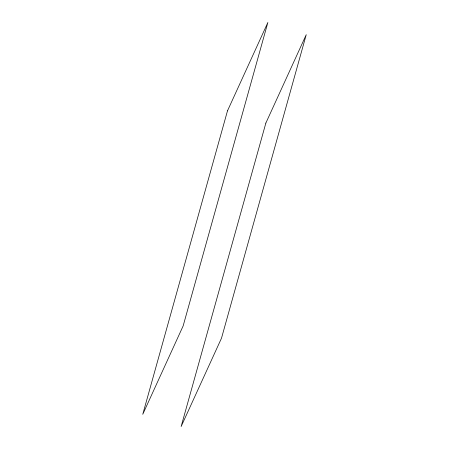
<?xml version="1.0" encoding="UTF-8"?>
<svg xmlns="http://www.w3.org/2000/svg" width="449" height="449" viewBox="0 0 449 449"><rect width="100%" height="100%" fill="white"/><g stroke="black" fill="none" stroke-linecap="round" stroke-linejoin="round"><path stroke-width="0.67" d="M227.486 110.852L142.754 414.337L183.141 325.94L267.879 22.45L227.486 110.852M265.859 123.06L181.121 426.55L221.514 338.148L306.246 34.663L265.859 123.06"/></g></svg>
